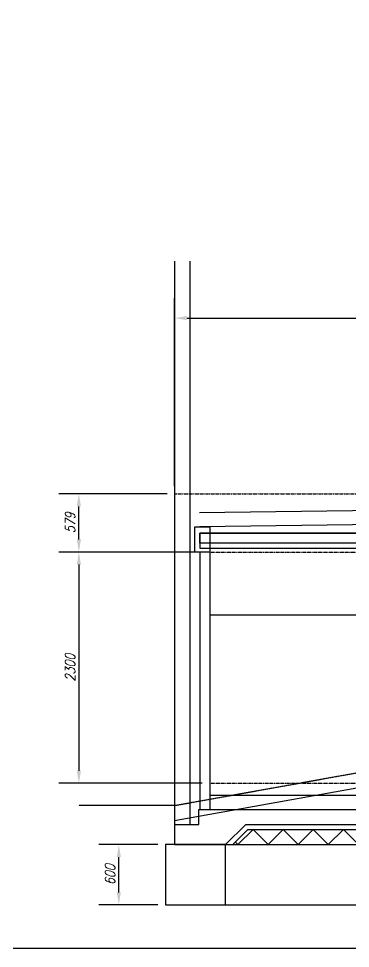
# Model space of a CAD drawing. Header units: millimetres. Extents: x 929802 to 1112248, y 1926852 to 2050811.
# Drawn here: x 974287 to 977591, y 1970131 to 1979380 of the extents above; entities that cross this region are included whole.
import ezdxf

# ---------------------------------------------------------------- set-up
doc = ezdxf.new("R2010")
doc.units = ezdxf.units.MM
doc.linetypes.add('HIDDEN', pattern=[9.525, 6.35, -3.175])
doc.linetypes.add('PHANTOM2', pattern=[1.25, 0.625, -0.125, 0.125, -0.125, 0.125, -0.125])
doc.layers.get('Defpoints').update_dxf_attribs({"color": 41})
for name, color, linetype in [('16764-Topo$0$SV_$_Grid', 7, 'Continuous'), ('CHB+00_Dims-GA', 8, 'Continuous'), ('CHB+00_Groundslab', 4, 'Continuous'), ('CHB+00_Levels', 8, 'Continuous'), ('CHB+00_Lintels Over', 9, 'Continuous'), ('CHB-00_Dims-Foundation', 8, 'Continuous'), ('CHB-00_External GL', 211, 'Continuous'), ('CHB-00_Foundation', 7, 'Continuous'), ('X-Ref-Site', 7, 'Continuous')]:
    doc.layers.add(name, color=color, linetype=linetype)
doc.layers.get('X-Ref-Site').off()
doc.styles.add('Romans15', font='romans.shx', dxfattribs={"width": 0.8, "oblique": 15})
doc.dimstyles.new('CHB_1-1', dxfattribs={"dimtxt": 2, "dimasz": 2.5, "dimexe": 4, "dimexo": 1.5, "dimgap": 0.75, "dimtad": 1, "dimdec": 0, "dimdsep": 46, "dimtxsty": 'Romans15', "dimcen": 1.5, "dimclrd": 8, "dimclre": 8, "dimclrt": 7, "dimadec": 0, "dimazin": 0, "dimtfac": 1, "dimtdec": 0, "dimtmove": 0, "dimatfit": 3, "dimfxl": 1, "dimarcsym": 0})

# ---------------------------------------------------------------- blocks, each defined once
blk = doc.blocks.new('16764-Topo')
at = {"layer": '16764-Topo$0$SV_$_Grid', "color": 7, "linetype": 'Continuous', "flags": 128}
blk.add_lwpolyline([(432717.307774, 221799.962952), (432717.307774, 221880.642948), (432821.1047, 221880.642948), (432821.1047, 221799.962952)], close=True, dxfattribs=at)
blk = doc.blocks.new('_DotSmall')
at = {"color": 0, "linetype": 'ByBlock', "const_width": 0.5}
blk.add_lwpolyline([(-0.0625, 0, 1), (0.0625, 0, 1)], format="xyb", close=True, dxfattribs=at)
blk = doc.blocks.new('*D255')
at = {"layer": 'CHB+00_Dims-GA', "color": 8, "lineweight": -2, "transparency": 16777216}
for p, q in [((977920.5, 1971773.6), (977920.5, 1972499.4)), ((977920.5, 1971513.6), (977920.5, 1971773.6))]:
    blk.add_line(p, q, dxfattribs=at)
at = {"layer": 'Defpoints', "color": 0, "transparency": 16777216}
for p in [(977920.5, 1971773.6), (981558.1, 1971773.6), (976190.6, 1971513.6)]:
    blk.add_point(p, dxfattribs=at)
at = {"layer": 'CHB+00_Dims-GA', "color": 8, "lineweight": -2, "transparency": 16777216, "xscale": 125, "yscale": 125, "zscale": 125}
for p, rotation in [((977920.5, 1971773.6), 90), ((977920.5, 1971513.6), 270)]:
    blk.add_blockref('_DotSmall', p, dxfattribs=dict(at, rotation=rotation))
at = {"layer": 'CHB+00_Dims-GA', "color": 7, "transparency": 16777216, "char_height": 100, "attachment_point": 5, "rotation": 90, "style": 'Romans15'}
for s, insert in [('Insulated\\PFinishes', (978091.4, 1972199)), ('260', (977833, 1972199))]:
    blk.add_mtext(s, dxfattribs=dict(at, insert=insert))
blk = doc.blocks.new('*D256')
at = {"layer": 'CHB+00_Dims-GA', "color": 8, "lineweight": -2, "transparency": 16777216}
for p, q in [((977920.5, 1971513.6), (977920.5, 1971638.6)), ((977920.5, 1971363.6), (977920.5, 1971513.6)), ((977920.5, 1971363.6), (977920.5, 1971238.6))]:
    blk.add_line(p, q, dxfattribs=at)
at = {"layer": 'Defpoints', "color": 0, "transparency": 16777216}
for p in [(981673.1, 1971513.6), (976548.6, 1971363.6)]:
    blk.add_point(p, dxfattribs=at)
at = {"layer": 'CHB+00_Dims-GA', "color": 8, "lineweight": -2, "transparency": 16777216, "xscale": 125, "yscale": 125, "zscale": 125}
for p, rotation in [((977920.5, 1971513.6), 270), ((977920.5, 1971363.6), 90)]:
    blk.add_blockref('_DotSmall', p, dxfattribs=dict(at, rotation=rotation))
at = {"layer": 'CHB+00_Dims-GA', "color": 7, "transparency": 16777216, "insert": (977833, 1971438.6), "char_height": 100, "attachment_point": 5, "rotation": 90, "style": 'Romans15', "bg_fill": 3, "box_fill_scale": 1.1, "bg_fill_color": 256, "bg_fill_true_color": 13158600, "bg_fill_transparency": 0}
blk.add_mtext('150', dxfattribs=at)
at = {"layer": 'Defpoints', "color": 0, "transparency": 16777216}
blk.add_point((977920.5, 1971513.6), dxfattribs=at)
blk = doc.blocks.new('*D355')
at = {"color": 8, "linetype": 'Continuous', "lineweight": -2, "transparency": 16777216}
for p, q in [((975840.6, 1974727.6), (975840.6, 1976600.3)), ((981415.6, 1974728.1), (981415.6, 1976600.3)), ((975965.6, 1976400.3), (981290.6, 1976400.3))]:
    blk.add_line(p, q, dxfattribs=at)
at = {"color": 8, "linetype": 'Continuous', "transparency": 16777216}
for points in [[(975965.6, 1976421.2), (975965.6, 1976379.5), (975840.6, 1976400.3)], [(981290.6, 1976421.2), (981290.6, 1976379.5), (981415.6, 1976400.3)]]:
    blk.add_solid(points, dxfattribs=at)
at = {"layer": 'Defpoints', "color": 0, "linetype": 'Continuous', "transparency": 16777216}
for p in [(981415.6, 1976400.3), (975840.6, 1974652.6), (981415.6, 1974653.1)]:
    blk.add_point(p, dxfattribs=at)
at = {"color": 7, "linetype": 'Continuous', "transparency": 16777216, "insert": (978628.1, 1976571.2), "char_height": 100, "attachment_point": 5, "style": 'Romans15'}
blk.add_mtext('5575\\PInsulated Green Roof', dxfattribs=at)
blk = doc.blocks.new('*D359')
at = {"color": 8, "linetype": 'Continuous', "lineweight": -2, "transparency": 16777216}
for p, q in [((976115.6, 1974073.6), (974687.6, 1974073.6)), ((974887.6, 1973948.6), (974887.6, 1971898.6)), ((976115.6, 1971773.6), (974687.6, 1971773.6))]:
    blk.add_line(p, q, dxfattribs=at)
at = {"color": 8, "linetype": 'Continuous', "transparency": 16777216}
for points in [[(974866.7, 1973948.6), (974908.4, 1973948.6), (974887.6, 1974073.6)], [(974866.7, 1971898.6), (974908.4, 1971898.6), (974887.6, 1971773.6)]]:
    blk.add_solid(points, dxfattribs=at)
at = {"layer": 'Defpoints', "color": 0, "linetype": 'Continuous', "transparency": 16777216}
for p in [(976190.6, 1974073.6), (974887.6, 1971773.6), (976190.6, 1971773.6)]:
    blk.add_point(p, dxfattribs=at)
at = {"color": 7, "linetype": 'Continuous', "transparency": 16777216, "insert": (974800.1, 1972923.6), "char_height": 100, "attachment_point": 5, "rotation": 90, "style": 'Romans15'}
blk.add_mtext('2300', dxfattribs=at)
blk = doc.blocks.new('*U236')
at = {"layer": 'CHB+00_Groundslab', "color": 8}
blk.add_lwpolyline([(-150, -75), (0, 75), (150, -75)], dxfattribs=at)
blk = doc.blocks.new('*U237')
at = {"layer": 'CHB+00_Groundslab', "color": 0, "linetype": 'ByBlock', "lineweight": -2, "transparency": 16777216}
for p in [(0, 0), (300, 0), (600, 0), (900, 0), (1200, 0), (1500, 0), (1800, 0), (2100, 0), (2400, 0), (2700, 0), (3000, 0), (3300, 0), (3600, 0)]:
    blk.add_blockref('*U236', p, dxfattribs=at)
blk = doc.blocks.new('*D279')
at = {"layer": 'CHB+00_Dims-GA', "color": 8, "linetype": 'Continuous', "lineweight": -2, "transparency": 16777216}
for p, q in [((975765.6, 1974652.6), (974687.6, 1974652.6)), ((974887.6, 1974198.6), (974887.6, 1974527.6)), ((976115.6, 1974073.6), (974687.6, 1974073.6))]:
    blk.add_line(p, q, dxfattribs=at)
at = {"layer": 'CHB+00_Dims-GA', "color": 8, "linetype": 'Continuous', "transparency": 16777216}
for points in [[(974866.7, 1974527.6), (974908.4, 1974527.6), (974887.6, 1974652.6)], [(974866.7, 1974198.6), (974908.4, 1974198.6), (974887.6, 1974073.6)]]:
    blk.add_solid(points, dxfattribs=at)
at = {"layer": 'Defpoints', "color": 0, "linetype": 'Continuous', "transparency": 16777216}
for p in [(974887.6, 1974652.6), (975840.6, 1974652.6), (976190.6, 1974073.6)]:
    blk.add_point(p, dxfattribs=at)
at = {"layer": 'CHB+00_Dims-GA', "color": 7, "linetype": 'Continuous', "transparency": 16777216, "insert": (974800.1, 1974363.1), "char_height": 100, "attachment_point": 5, "rotation": 90, "style": 'Romans15'}
blk.add_mtext('579', dxfattribs=at)
blk = doc.blocks.new('*D343')
at = {"layer": 'CHB+00_Dims-GA', "color": 8, "lineweight": -2, "transparency": 16777216}
for p, q in [((975673.6, 1971163.6), (975085.2, 1971163.6)), ((975285.2, 1970688.6), (975285.2, 1971038.6)), ((975673.6, 1970563.6), (975085.2, 1970563.6))]:
    blk.add_line(p, q, dxfattribs=at)
at = {"layer": 'CHB+00_Dims-GA', "color": 8, "transparency": 16777216}
for points in [[(975264.4, 1971038.6), (975306, 1971038.6), (975285.2, 1971163.6)], [(975264.4, 1970688.6), (975306, 1970688.6), (975285.2, 1970563.6)]]:
    blk.add_solid(points, dxfattribs=at)
at = {"layer": 'Defpoints', "color": 0, "transparency": 16777216}
for p in [(975285.2, 1971163.6), (975748.6, 1971163.6), (975748.6, 1970563.6)]:
    blk.add_point(p, dxfattribs=at)
at = {"layer": 'CHB+00_Dims-GA', "color": 7, "transparency": 16777216, "insert": (975197.7, 1970863.6), "char_height": 100, "attachment_point": 5, "rotation": 90, "style": 'Romans15'}
blk.add_mtext('600', dxfattribs=at)

msp = doc.modelspace()

# ---------------------------------------------------------------- linework, layer by layer
at = {"layer": 'CHB+00_Groundslab'}
for points in [[(975840.59, 1971363.6), (976080.59, 1971363.6), (976080.59, 1971513.6), (981558.09, 1971513.6)], [(975840.59, 1971363.6), (975840.59, 1971163.6), (976348.59, 1971163.6), (976548.59, 1971363.6), (981165.59, 1971363.6), (981365.59, 1971163.6), (981558.09, 1971163.6)]]:
    msp.add_lwpolyline(points, dxfattribs=at)
at = {"layer": 'CHB+00_Groundslab', "color": 7}
msp.add_lwpolyline([(976348.59, 1971163.6), (981365.59, 1971163.6)], dxfattribs=at)
at = {"layer": 'CHB+00_Groundslab', "color": 8}
msp.add_lwpolyline([(976471.16, 1971163.6), (976445.23, 1971189.53)], dxfattribs=at)
at = {"layer": 'CHB+00_Levels', "linetype": 'PHANTOM2', "ltscale": 12.5}
for points in [[(975840.59, 1974652.6), (981415.59, 1974653.1)], [(976190.59, 1974073.59), (981558.09, 1974073.59)], [(976190.59, 1971773.6), (981558.09, 1971773.6)]]:
    msp.add_lwpolyline(points, dxfattribs=at)
at = {"layer": 'CHB+00_Levels', "linetype": 'Continuous'}
for points in [[(976088.46, 1974466.07), (981415.59, 1974536.1)], [(976090.59, 1974326.09), (981415.59, 1974396.09)]]:
    msp.add_lwpolyline(points, dxfattribs=at)
at = {"layer": 'CHB+00_Lintels Over', "color": 1}
msp.add_lwpolyline([(976190.59, 1974073.59), (976040.59, 1974073.59), (976040.59, 1974323.59), (976190.59, 1974323.59)], close=True, dxfattribs=at)
at = {"layer": 'CHB+00_Lintels Over', "linetype": 'Continuous'}
for points in [[(976090.59, 1974111.09), (981773.09, 1974111.09), (981773.09, 1974261.09), (976090.59, 1974261.09)], [(976090.59, 1974261.09), (981773.09, 1974261.09), (981773.09, 1974161.09), (976090.59, 1974161.09)]]:
    msp.add_lwpolyline(points, close=True, dxfattribs=at)
at = {"layer": 'CHB-00_Dims-Foundation', "color": 252, "linetype": 'Continuous'}
for p, q in [((975840.59, 1976968.1), (975840.59, 1971363.6)), ((975990.59, 1976968.1), (975990.59, 1971363.6)), ((976090.59, 1974073.59), (976090.59, 1971513.6)), ((976190.59, 1974073.59), (976190.59, 1971513.6))]:
    msp.add_line(p, q, dxfattribs=at)
at = {"layer": 'CHB-00_External GL', "linetype": 'HIDDEN'}
msp.add_lwpolyline([(975840.59, 1971552.6), (974887.56, 1971552.6)], dxfattribs=at)
at = {"layer": 'CHB-00_Foundation', "ltscale": 0.5}
msp.add_lwpolyline([(976348.59, 1971163.6), (975748.59, 1971163.6), (975748.59, 1970563.6), (976348.59, 1970563.6)], close=True, dxfattribs=at)
at = {"layer": 'CHB-00_Foundation', "color": 8}
msp.add_lwpolyline([(976348.59, 1970563.6), (981365.59, 1970563.6)], dxfattribs=at)
at = {"layer": 'Defpoints'}
msp.add_lwpolyline([(976190.59, 1973448.6), (981558.09, 1973448.6), (981558.09, 1973748.6)], dxfattribs=at)

# ---------------------------------------------------------------- block references
at = {"layer": 'X-Ref-Site', "linetype": 'Continuous', "xscale": 1000, "yscale": 1000, "zscale": 1000}
msp.add_blockref('16764-Topo', (-431787506, -219829832), dxfattribs=at)

# ---------------------------------------------------------------- dimensions: what is measured, and where the dimension line sits
at = {"color": 3, "linetype": 'Continuous'}
dim = msp.add_linear_dim(base=(981415.59, 1976400.32), p1=(975840.59, 1974652.6), p2=(981415.59, 1974653.1), text='<>\\PInsulated Green Roof', dimstyle='CHB_1-1', override={"dimscale": 50}, dxfattribs=at)
dim.commit()
dim.dimension.update_dxf_attribs({"geometry": '*D355', "text_midpoint": (978628.09, 1976571.16)})
dim = msp.add_linear_dim(base=(974887.56, 1971773.6), p1=(976190.59, 1974073.59), p2=(976190.59, 1971773.6), angle=90, dimstyle='CHB_1-1', override={"dimscale": 50}, dxfattribs=at)
dim.commit()
dim.dimension.update_dxf_attribs({"geometry": '*D359', "text_midpoint": (974800.06, 1972923.59)})
at = {"layer": 'CHB+00_Dims-GA', "linetype": 'Continuous'}
dim = msp.add_linear_dim(base=(974887.56, 1974652.6), p1=(976190.59, 1974073.59), p2=(975840.59, 1974652.6), angle=90, dimstyle='CHB_1-1', override={"dimscale": 50}, dxfattribs=at)
dim.commit()
dim.dimension.update_dxf_attribs({"geometry": '*D279', "text_midpoint": (974800.06, 1974363.09)})
at = {"layer": 'CHB+00_Dims-GA'}
dim = msp.add_linear_dim(base=(977920.52, 1971773.6), p1=(976190.59, 1971513.6), p2=(981558.09, 1971773.6), angle=90, text='<>\\XInsulated\\PFinishes', dimstyle='CHB_1-1', override={"dimscale": 50, "dimblk1": 'DotSmall', "dimblk2": 'DotSmall', "dimsah": 1, "dimse1": 1, "dimse2": 1}, dxfattribs=at)
dim.commit()
dim.dimension.update_dxf_attribs({"geometry": '*D255', "text_midpoint": (977920.52, 1972199.02)})
dim = msp.add_linear_dim(base=(975285.2, 1971163.6), p1=(975748.59, 1970563.6), p2=(975748.59, 1971163.6), angle=90, dimstyle='CHB_1-1', override={"dimscale": 50}, dxfattribs=at)
dim.commit()
dim.dimension.update_dxf_attribs({"geometry": '*D343', "text_midpoint": (975197.7, 1970863.6)})

# ---------------------------------------------------------------- next in the draw order: dimensions: what is measured, and where the dimension line sits
dim = msp.add_linear_dim(base=(977920.52, 1971513.6), p1=(976548.59, 1971363.6), p2=(981673.09, 1971513.6), angle=90, dimstyle='CHB_1-1', override={"dimscale": 50, "dimblk1": 'DotSmall', "dimblk2": 'DotSmall', "dimsah": 1, "dimse1": 1, "dimse2": 1, "dimtix": 1, "dimtfill": 1}, dxfattribs=at)
dim.commit()
dim.dimension.update_dxf_attribs({"geometry": '*D256', "text_midpoint": (977833.02, 1971438.6)})

# ---------------------------------------------------------------- next in the draw order: linework, layer by layer
at = {"layer": 'CHB+00_Groundslab', "color": 8}
msp.add_lwpolyline([(976419.3, 1971163.6), (976569.3, 1971313.6), (981144.88, 1971313.6), (981294.88, 1971163.6)], dxfattribs=at)
at = {"layer": 'CHB+00_Levels', "linetype": 'Continuous'}
msp.add_lwpolyline([(976190.59, 1971653.6), (981558.09, 1971653.6)], dxfattribs=at)
at = {"layer": 'CHB-00_External GL', "linetype": 'HIDDEN'}
msp.add_lwpolyline([(975840.59, 1971552.6), (981415.59, 1972552.6), (986724.95, 1973552.6), (989298.31, 1974652.6)], dxfattribs=at)
at = {"layer": 'Defpoints', "linetype": 'Continuous'}
msp.add_lwpolyline([(975840.59, 1971402.6), (981415.59, 1972402.6), (986724.95, 1973402.6), (989298.31, 1974502.6)], dxfattribs=at)

# ---------------------------------------------------------------- next in the draw order: block references
at = {"layer": 'CHB+00_Groundslab', "color": 8}
msp.add_blockref('*U237', (976621.16, 1971238.6), dxfattribs=at)

doc.saveas('drawing.dxf')
